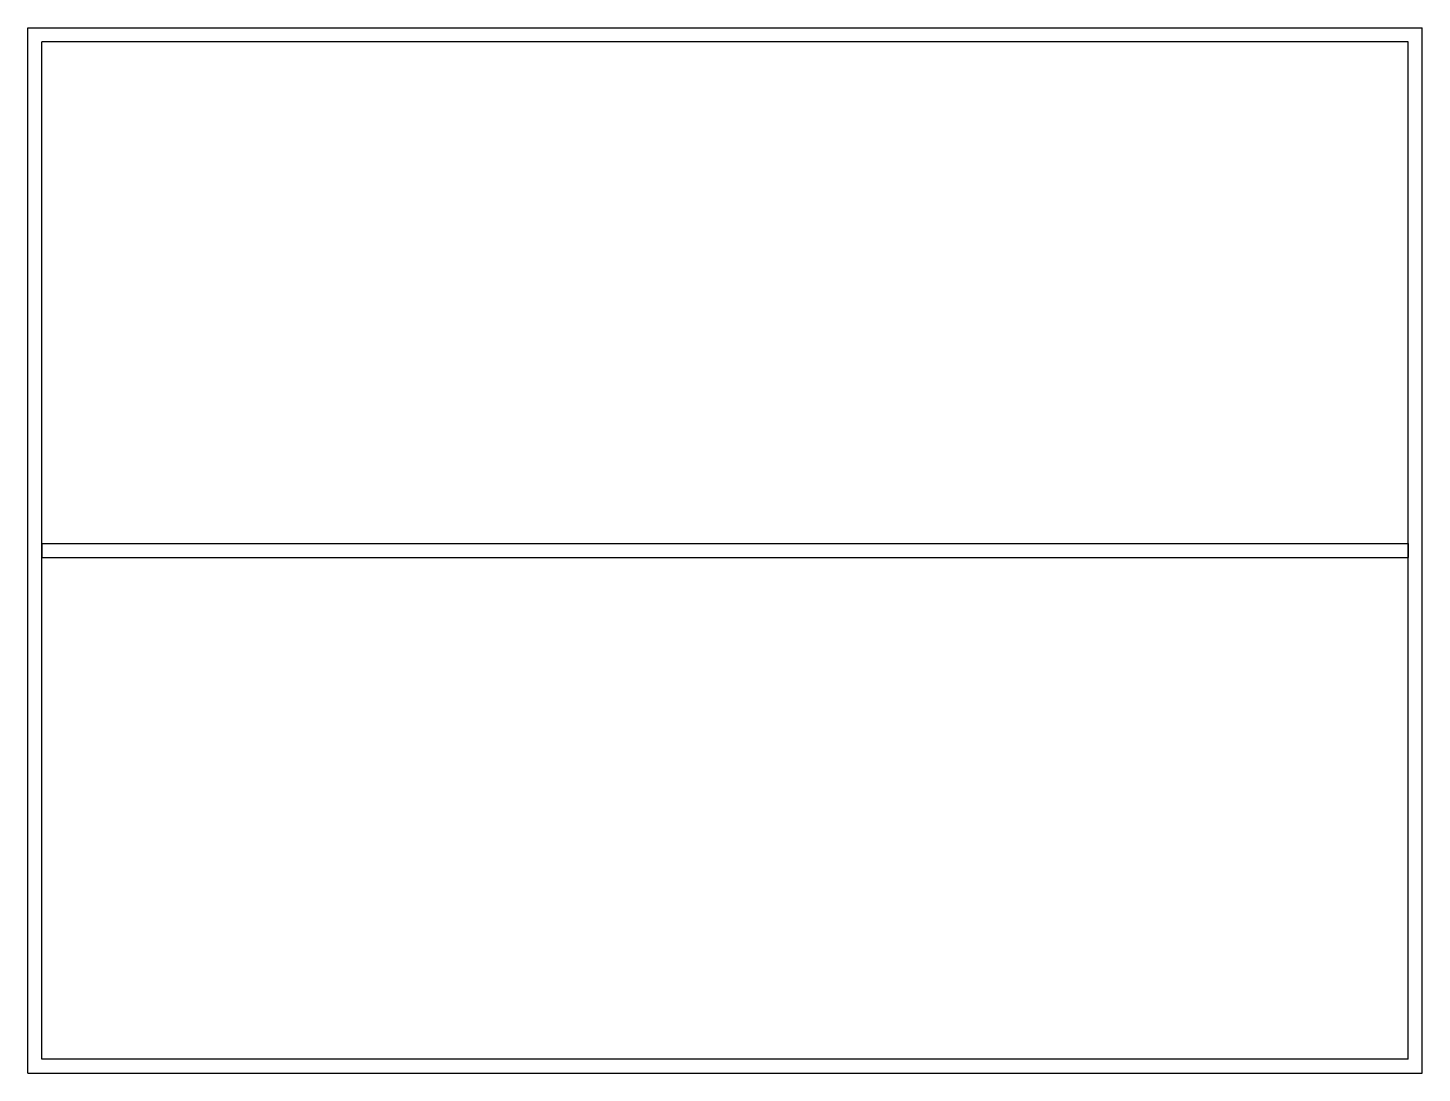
# Model space of a CAD drawing. Header units: millimetres. Extents: x 0 to 120, y 0 to 90.
import ezdxf

# ---------------------------------------------------------------- set-up
doc = ezdxf.new("R2010")
doc.units = ezdxf.units.MM
doc.layers.add('Part', color=7, linetype='CONTINUOUS')

msp = doc.modelspace()

# ---------------------------------------------------------------- linework, layer by layer
at = {"layer": 'Part'}
for p, q in [((0, 0, 115), (0, 90, 115)), ((0, 90, 115), (120, 90, 115)), ((0, 0), (0, 90)), ((0, 90), (120, 90)), ((0, 90), (120, 90)), ((0, 90, 115), (120, 90, 115)), ((0, 90), (0, 90, 115)), ((0, 0, 115), (0, 90, 115)), ((0, 90), (0, 90, 115)), ((0, 0), (0, 90)), ((120, 0, 115), (120, 90, 115)), ((120, 0), (120, 90)), ((120, 90), (120, 90, 115)), ((120, 0), (120, 90)), ((120, 90), (120, 90, 115)), ((120, 0, 115), (120, 90, 115)), ((118.8, 88.8, 115), (1.2, 88.8, 115)), ((1.2, 1.2, 115), (1.2, 88.8, 115)), ((118.8, 88.8), (1.2, 88.8)), ((1.2, 1.2), (1.2, 88.8)), ((118.8, 88.8, 115), (1.2, 88.8, 115)), ((1.2, 88.8), (1.2, 88.8, 115)), ((118.8, 88.8), (1.2, 88.8)), ((1.2, 1.2), (1.2, 88.8)), ((1.2, 1.2, 115), (1.2, 88.8, 115)), ((1.2, 88.8), (1.2, 88.8, 115)), ((118.8, 1.2, 115), (118.8, 88.8, 115)), ((118.8, 1.2), (118.8, 88.8)), ((118.8, 1.2), (118.8, 88.8)), ((118.8, 1.2, 115), (118.8, 88.8, 115)), ((118.8, 88.8), (118.8, 88.8, 115)), ((118.8, 88.8), (118.8, 88.8, 115)), ((1.2, 45.6, 37), (1.2, 44.4, 37)), ((1.2, 45.6, 37), (1.2, 45.6, 67)), ((1.2, 45.6, 67), (1.2, 44.4, 67)), ((1.2, 45.6, 37), (1.2, 44.4, 37)), ((1.2, 45.6, 37), (118.8, 45.6, 37)), ((1.2, 45.6, 37), (118.8, 45.6, 37)), ((1.2, 45.6, 67), (118.8, 45.6, 67)), ((1.2, 45.6, 37), (1.2, 45.6, 67)), ((1.2, 45.6, 67), (1.2, 44.4, 67)), ((1.2, 45.6, 67), (118.8, 45.6, 67)), ((118.8, 45.6, 37), (118.8, 44.4, 37)), ((118.8, 45.6, 37), (118.8, 45.6, 67)), ((118.8, 45.6, 67), (118.8, 44.4, 67)), ((118.8, 45.6, 37), (118.8, 44.4, 37)), ((118.8, 45.6, 37), (118.8, 45.6, 67)), ((118.8, 45.6, 67), (118.8, 44.4, 67)), ((1.2, 44.4, 37), (1.2, 44.4, 67)), ((1.2, 44.4, 37), (118.8, 44.4, 37)), ((1.2, 44.4, 67), (118.8, 44.4, 67)), ((1.2, 44.4, 37), (118.8, 44.4, 37)), ((1.2, 44.4, 67), (118.8, 44.4, 67)), ((1.2, 44.4, 37), (1.2, 44.4, 67)), ((118.8, 44.4, 37), (118.8, 44.4, 67)), ((118.8, 44.4, 37), (118.8, 44.4, 67)), ((118.8, 1.2, 115), (1.2, 1.2, 115)), ((118.8, 1.2), (1.2, 1.2)), ((118.8, 1.2, 115), (1.2, 1.2, 115)), ((1.2, 1.2), (1.2, 1.2, 115)), ((118.8, 1.2), (1.2, 1.2)), ((1.2, 1.2), (1.2, 1.2, 115)), ((118.8, 1.2), (118.8, 1.2, 115)), ((118.8, 1.2), (118.8, 1.2, 115)), ((0, 0), (120, 0)), ((0, 0, 115), (120, 0, 115)), ((0, 0), (0, 0, 115)), ((0, 0, 115), (120, 0, 115)), ((0, 0), (120, 0)), ((0, 0), (0, 0, 115)), ((120, 0), (120, 0, 115)), ((120, 0), (120, 0, 115))]:
    msp.add_line(p, q, dxfattribs=at)

doc.saveas('drawing.dxf')
